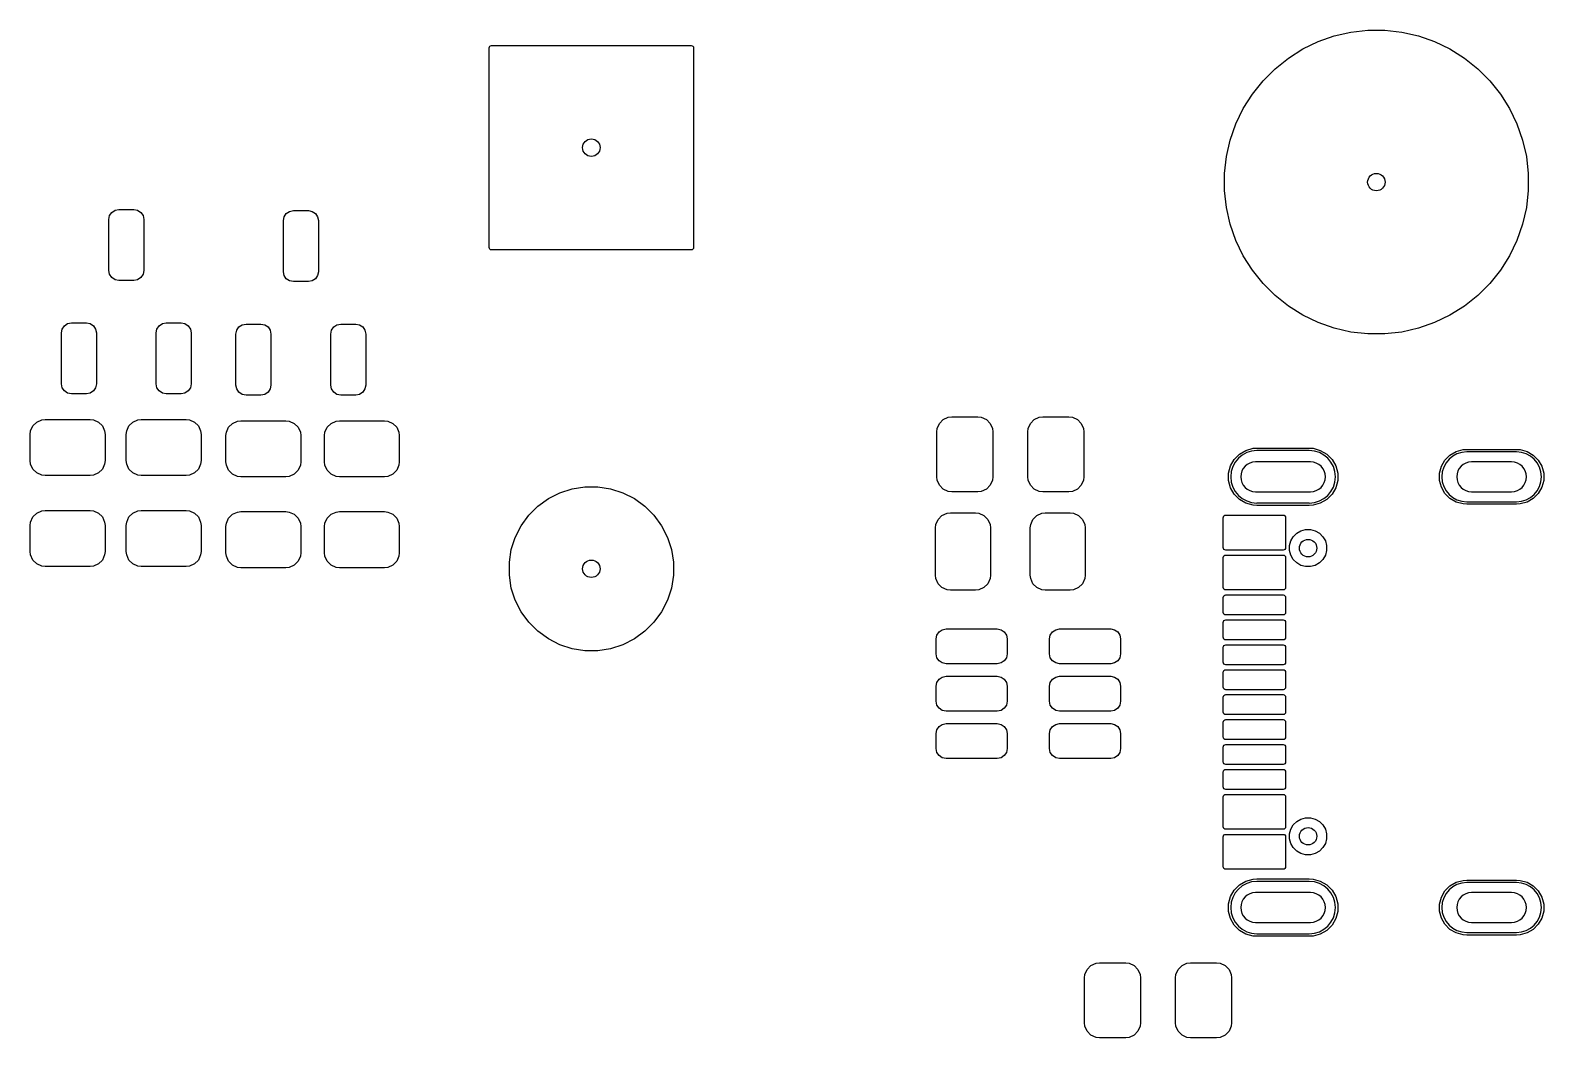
# Model space of a CAD drawing. Header units: inches. Extents: x 0.27 to 5.32, y 0.14 to 3.22.
# Drawn here: x 4.127 to 5.322, y 2.414 to 3.21 of the extents above; entities that cross this region are included whole.
import ezdxf

# ---------------------------------------------------------------- set-up
doc = ezdxf.new("R2010")
doc.units = ezdxf.units.IN
doc.header["$MEASUREMENT"] = 0
doc.layers.add('BLACK', color=250, linetype='CONTINUOUS')

msp = doc.modelspace()

# ---------------------------------------------------------------- linework, layer by layer
at = {"layer": 'BLACK', "linetype": 'CONTINUOUS'}
for p, q in [((5.144, 3.2009), (5.1568, 3.2054)), ((5.1568, 3.2054), (5.1699, 3.2084)), ((5.1699, 3.2084), (5.1833, 3.2099)), ((5.1833, 3.2099), (5.1967, 3.2099)), ((5.1967, 3.2099), (5.2101, 3.2084)), ((5.2101, 3.2084), (5.2232, 3.2054)), ((5.2232, 3.2054), (5.236, 3.2009)), ((4.4896, 3.1959), (4.4898, 3.1967)), ((4.4896, 3.0384), (4.4896, 3.1959)), ((4.4898, 3.1967), (4.4902, 3.1973)), ((4.4902, 3.1973), (4.4908, 3.1977)), ((4.4908, 3.1977), (4.4916, 3.1979)), ((4.4916, 3.1979), (4.6491, 3.1979)), ((4.6491, 3.1979), (4.6498, 3.1977)), ((4.6498, 3.1977), (4.6504, 3.1973)), ((4.6504, 3.1973), (4.6509, 3.1967)), ((4.6509, 3.1967), (4.651, 3.1959)), ((4.651, 3.1959), (4.651, 3.0384)), ((5.1205, 3.1879), (5.1319, 3.1951)), ((5.1319, 3.1951), (5.144, 3.2009)), ((5.236, 3.2009), (5.2481, 3.1951)), ((5.2481, 3.1951), (5.2595, 3.1879)), ((5.1005, 3.17), (5.11, 3.1795)), ((5.11, 3.1795), (5.1205, 3.1879)), ((5.2595, 3.1879), (5.27, 3.1795)), ((5.27, 3.1795), (5.2795, 3.17)), ((5.0921, 3.1595), (5.1005, 3.17)), ((5.2795, 3.17), (5.2879, 3.1595)), ((5.0849, 3.1481), (5.0921, 3.1595)), ((5.2879, 3.1595), (5.2951, 3.1481)), ((5.0791, 3.136), (5.0849, 3.1481)), ((5.2951, 3.1481), (5.3009, 3.136)), ((5.0746, 3.1232), (5.0791, 3.136)), ((5.3009, 3.136), (5.3054, 3.1232)), ((5.0716, 3.1101), (5.0746, 3.1232)), ((5.3054, 3.1232), (5.3084, 3.1101)), ((5.0701, 3.0967), (5.0716, 3.1101)), ((5.3084, 3.1101), (5.3099, 3.0967)), ((5.0701, 3.0833), (5.0701, 3.0967)), ((5.3099, 3.0967), (5.3099, 3.0833)), ((5.0716, 3.0699), (5.0701, 3.0833)), ((5.3099, 3.0833), (5.3084, 3.0699)), ((4.1894, 3.0606), (4.19, 3.0636)), ((4.1894, 3.0202), (4.1894, 3.0606)), ((4.19, 3.0636), (4.1917, 3.0661)), ((4.1917, 3.0661), (4.1943, 3.0678)), ((4.1943, 3.0678), (4.1973, 3.0684)), ((4.1973, 3.0684), (4.2091, 3.0684)), ((4.2091, 3.0684), (4.2121, 3.0678)), ((4.2121, 3.0678), (4.2147, 3.0661)), ((4.2147, 3.0661), (4.2164, 3.0636)), ((4.2164, 3.0636), (4.217, 3.0606)), ((4.217, 3.0606), (4.217, 3.0202)), ((4.3272, 3.0596), (4.3278, 3.0626)), ((4.3272, 3.0192), (4.3272, 3.0596)), ((4.3278, 3.0626), (4.3295, 3.0652)), ((4.3295, 3.0652), (4.3321, 3.0669)), ((4.3321, 3.0669), (4.3351, 3.0675)), ((4.3351, 3.0675), (4.3469, 3.0675)), ((4.3469, 3.0675), (4.3499, 3.0669)), ((4.3499, 3.0669), (4.3525, 3.0652)), ((4.3525, 3.0652), (4.3542, 3.0626)), ((4.3542, 3.0626), (4.3548, 3.0596)), ((4.3548, 3.0596), (4.3548, 3.0192)), ((5.0746, 3.0568), (5.0716, 3.0699)), ((5.3084, 3.0699), (5.3054, 3.0568)), ((5.0791, 3.044), (5.0746, 3.0568)), ((5.3054, 3.0568), (5.3009, 3.044)), ((4.4898, 3.0377), (4.4896, 3.0384)), ((4.4902, 3.037), (4.4898, 3.0377)), ((4.4908, 3.0366), (4.4902, 3.037)), ((4.4916, 3.0365), (4.4908, 3.0366)), ((4.6491, 3.0365), (4.4916, 3.0365)), ((4.6498, 3.0366), (4.6491, 3.0365)), ((4.6504, 3.037), (4.6498, 3.0366)), ((4.6509, 3.0377), (4.6504, 3.037)), ((4.651, 3.0384), (4.6509, 3.0377)), ((5.0849, 3.0319), (5.0791, 3.044)), ((5.3009, 3.044), (5.2951, 3.0319)), ((5.0921, 3.0205), (5.0849, 3.0319)), ((5.2951, 3.0319), (5.2879, 3.0205)), ((4.19, 3.0172), (4.1894, 3.0202)), ((4.1917, 3.0146), (4.19, 3.0172)), ((4.1943, 3.0129), (4.1917, 3.0146)), ((4.1973, 3.0123), (4.1943, 3.0129)), ((4.2091, 3.0123), (4.1973, 3.0123)), ((4.2121, 3.0129), (4.2091, 3.0123)), ((4.2147, 3.0146), (4.2121, 3.0129)), ((4.2164, 3.0172), (4.2147, 3.0146)), ((4.217, 3.0202), (4.2164, 3.0172)), ((4.3278, 3.0162), (4.3272, 3.0192)), ((4.3295, 3.0137), (4.3278, 3.0162)), ((4.3321, 3.012), (4.3295, 3.0137)), ((4.3351, 3.0114), (4.3321, 3.012)), ((4.3469, 3.0114), (4.3351, 3.0114)), ((4.3499, 3.012), (4.3469, 3.0114)), ((4.3525, 3.0137), (4.3499, 3.012)), ((4.3542, 3.0162), (4.3525, 3.0137)), ((4.3548, 3.0192), (4.3542, 3.0162)), ((5.1005, 3.01), (5.0921, 3.0205)), ((5.2879, 3.0205), (5.2795, 3.01)), ((5.11, 3.0005), (5.1005, 3.01)), ((5.1205, 2.9921), (5.11, 3.0005)), ((5.27, 3.0005), (5.2595, 2.9921)), ((5.2795, 3.01), (5.27, 3.0005)), ((5.1319, 2.9849), (5.1205, 2.9921)), ((5.2595, 2.9921), (5.2481, 2.9849)), ((4.1526, 2.974), (4.1543, 2.9766)), ((4.1543, 2.9766), (4.1569, 2.9783)), ((4.1569, 2.9783), (4.1599, 2.9789)), ((4.1599, 2.9789), (4.1717, 2.9789)), ((4.1717, 2.9789), (4.1747, 2.9783)), ((4.1747, 2.9783), (4.1773, 2.9766)), ((4.1773, 2.9766), (4.179, 2.974)), ((4.2274, 2.974), (4.2291, 2.9766)), ((4.2291, 2.9766), (4.2317, 2.9783)), ((4.2317, 2.9783), (4.2347, 2.9789)), ((4.2347, 2.9789), (4.2465, 2.9789)), ((4.2465, 2.9789), (4.2495, 2.9783)), ((4.2495, 2.9783), (4.2521, 2.9766)), ((4.2521, 2.9766), (4.2538, 2.974)), ((4.2904, 2.973), (4.2921, 2.9756)), ((4.2921, 2.9756), (4.2947, 2.9773)), ((4.2947, 2.9773), (4.2977, 2.9779)), ((4.2977, 2.9779), (4.3095, 2.9779)), ((4.3095, 2.9779), (4.3125, 2.9773)), ((4.3125, 2.9773), (4.3151, 2.9756)), ((4.3151, 2.9756), (4.3168, 2.973)), ((4.3652, 2.973), (4.3669, 2.9756)), ((4.3669, 2.9756), (4.3695, 2.9773)), ((4.3695, 2.9773), (4.3725, 2.9779)), ((4.3725, 2.9779), (4.3843, 2.9779)), ((4.3843, 2.9779), (4.3873, 2.9773)), ((4.3873, 2.9773), (4.3899, 2.9756)), ((4.3899, 2.9756), (4.3916, 2.973)), ((5.144, 2.9791), (5.1319, 2.9849)), ((5.1568, 2.9746), (5.144, 2.9791)), ((5.236, 2.9791), (5.2232, 2.9746)), ((5.2481, 2.9849), (5.236, 2.9791)), ((4.152, 2.971), (4.1526, 2.974)), ((4.152, 2.9306), (4.152, 2.971)), ((4.179, 2.974), (4.1796, 2.971)), ((4.1796, 2.971), (4.1796, 2.9306)), ((4.2268, 2.971), (4.2274, 2.974)), ((4.2268, 2.9306), (4.2268, 2.971)), ((4.2538, 2.974), (4.2544, 2.971)), ((4.2544, 2.971), (4.2544, 2.9306)), ((4.2898, 2.97), (4.2904, 2.973)), ((4.2898, 2.9297), (4.2898, 2.97)), ((4.3168, 2.973), (4.3174, 2.97)), ((4.3174, 2.97), (4.3174, 2.9297)), ((4.3646, 2.97), (4.3652, 2.973)), ((4.3646, 2.9297), (4.3646, 2.97)), ((4.3916, 2.973), (4.3922, 2.97)), ((4.3922, 2.97), (4.3922, 2.9297)), ((5.1699, 2.9716), (5.1568, 2.9746)), ((5.1833, 2.9701), (5.1699, 2.9716)), ((5.1967, 2.9701), (5.1833, 2.9701)), ((5.2101, 2.9716), (5.1967, 2.9701)), ((5.2232, 2.9746), (5.2101, 2.9716)), ((4.1526, 2.9276), (4.152, 2.9306)), ((4.1543, 2.9251), (4.1526, 2.9276)), ((4.179, 2.9276), (4.1773, 2.9251)), ((4.1796, 2.9306), (4.179, 2.9276)), ((4.2274, 2.9276), (4.2268, 2.9306)), ((4.2291, 2.9251), (4.2274, 2.9276)), ((4.2538, 2.9276), (4.2521, 2.9251)), ((4.2544, 2.9306), (4.2538, 2.9276)), ((4.2904, 2.9267), (4.2898, 2.9297)), ((4.3174, 2.9297), (4.3168, 2.9267)), ((4.3652, 2.9267), (4.3646, 2.9297)), ((4.3922, 2.9297), (4.3916, 2.9267)), ((4.1569, 2.9234), (4.1543, 2.9251)), ((4.1599, 2.9228), (4.1569, 2.9234)), ((4.1717, 2.9228), (4.1599, 2.9228)), ((4.1747, 2.9234), (4.1717, 2.9228)), ((4.1773, 2.9251), (4.1747, 2.9234)), ((4.2317, 2.9234), (4.2291, 2.9251)), ((4.2347, 2.9228), (4.2317, 2.9234)), ((4.2465, 2.9228), (4.2347, 2.9228)), ((4.2495, 2.9234), (4.2465, 2.9228)), ((4.2521, 2.9251), (4.2495, 2.9234)), ((4.2921, 2.9241), (4.2904, 2.9267)), ((4.2947, 2.9224), (4.2921, 2.9241)), ((4.2977, 2.9218), (4.2947, 2.9224)), ((4.3095, 2.9218), (4.2977, 2.9218)), ((4.3125, 2.9224), (4.3095, 2.9218)), ((4.3151, 2.9241), (4.3125, 2.9224)), ((4.3168, 2.9267), (4.3151, 2.9241)), ((4.3669, 2.9241), (4.3652, 2.9267)), ((4.3695, 2.9224), (4.3669, 2.9241)), ((4.3725, 2.9218), (4.3695, 2.9224)), ((4.3843, 2.9218), (4.3725, 2.9218)), ((4.3873, 2.9224), (4.3843, 2.9218)), ((4.3899, 2.9241), (4.3873, 2.9224)), ((4.3916, 2.9267), (4.3899, 2.9241)), ((4.8481, 2.9025), (4.8521, 2.9043)), ((4.8521, 2.9043), (4.8548, 2.9046)), ((4.8548, 2.9046), (4.8754, 2.9046)), ((4.8754, 2.9046), (4.8781, 2.9043)), ((4.8781, 2.9043), (4.8821, 2.9025)), ((4.9199, 2.9025), (4.9239, 2.9043)), ((4.9239, 2.9043), (4.9266, 2.9046)), ((4.9266, 2.9046), (4.9473, 2.9046)), ((4.9473, 2.9046), (4.95, 2.9043)), ((4.95, 2.9043), (4.954, 2.9025)), ((4.1274, 2.8908), (4.1277, 2.8935)), ((4.1277, 2.8935), (4.1295, 2.8975)), ((4.1295, 2.8975), (4.1325, 2.9005)), ((4.1325, 2.9005), (4.1365, 2.9023)), ((4.1365, 2.9023), (4.1392, 2.9026)), ((4.1392, 2.9026), (4.1746, 2.9026)), ((4.1746, 2.9026), (4.1773, 2.9023)), ((4.1773, 2.9023), (4.1813, 2.9005)), ((4.1813, 2.9005), (4.1844, 2.8975)), ((4.1844, 2.8975), (4.1861, 2.8935)), ((4.1861, 2.8935), (4.1865, 2.8908)), ((4.2032, 2.8908), (4.2035, 2.8935)), ((4.2035, 2.8935), (4.2053, 2.8975)), ((4.2053, 2.8975), (4.2083, 2.9005)), ((4.2083, 2.9005), (4.2123, 2.9023)), ((4.2123, 2.9023), (4.215, 2.9026)), ((4.215, 2.9026), (4.2504, 2.9026)), ((4.2504, 2.9026), (4.2531, 2.9023)), ((4.2531, 2.9023), (4.2571, 2.9005)), ((4.2571, 2.9005), (4.2602, 2.8975)), ((4.2602, 2.8975), (4.2619, 2.8935)), ((4.2619, 2.8935), (4.2622, 2.8908)), ((4.2819, 2.8898), (4.2822, 2.8925)), ((4.2822, 2.8925), (4.284, 2.8965)), ((4.284, 2.8965), (4.2871, 2.8995)), ((4.2871, 2.8995), (4.291, 2.9013)), ((4.291, 2.9013), (4.2937, 2.9016)), ((4.2937, 2.9016), (4.3292, 2.9016)), ((4.3292, 2.9016), (4.3319, 2.9013)), ((4.3319, 2.9013), (4.3358, 2.8995)), ((4.3358, 2.8995), (4.3389, 2.8965)), ((4.3389, 2.8965), (4.3407, 2.8925)), ((4.3407, 2.8925), (4.341, 2.8898)), ((4.3597, 2.8898), (4.36, 2.8925)), ((4.36, 2.8925), (4.3618, 2.8965)), ((4.3618, 2.8965), (4.3648, 2.8995)), ((4.3648, 2.8995), (4.3688, 2.9013)), ((4.3688, 2.9013), (4.3715, 2.9016)), ((4.3715, 2.9016), (4.4069, 2.9016)), ((4.4069, 2.9016), (4.4096, 2.9013)), ((4.4096, 2.9013), (4.4136, 2.8995)), ((4.4136, 2.8995), (4.4167, 2.8965)), ((4.4167, 2.8965), (4.4184, 2.8925)), ((4.4184, 2.8925), (4.4187, 2.8898)), ((4.843, 2.8928), (4.8433, 2.8955)), ((4.843, 2.8573), (4.843, 2.8928)), ((4.8433, 2.8955), (4.845, 2.8994)), ((4.845, 2.8994), (4.8481, 2.9025)), ((4.8821, 2.9025), (4.8852, 2.8994)), ((4.8852, 2.8994), (4.8869, 2.8955)), ((4.8869, 2.8955), (4.8872, 2.8928)), ((4.8872, 2.8928), (4.8872, 2.8573)), ((4.9148, 2.8928), (4.9151, 2.8955)), ((4.9148, 2.8573), (4.9148, 2.8928)), ((4.9151, 2.8955), (4.9169, 2.8994)), ((4.9169, 2.8994), (4.9199, 2.9025)), ((4.954, 2.9025), (4.957, 2.8994)), ((4.957, 2.8994), (4.9588, 2.8955)), ((4.9588, 2.8955), (4.9591, 2.8928)), ((4.9591, 2.8928), (4.9591, 2.8573)), ((4.1274, 2.8701), (4.1274, 2.8908)), ((4.1865, 2.8908), (4.1865, 2.8701)), ((4.2032, 2.8701), (4.2032, 2.8908)), ((4.2622, 2.8908), (4.2622, 2.8701)), ((4.2819, 2.8691), (4.2819, 2.8898)), ((4.341, 2.8898), (4.341, 2.8691)), ((4.3597, 2.8691), (4.3597, 2.8898)), ((4.4187, 2.8898), (4.4187, 2.8691)), ((5.087, 2.8782), (5.0928, 2.8798)), ((5.0928, 2.8798), (5.0957, 2.88)), ((5.0957, 2.88), (5.137, 2.88)), ((5.137, 2.88), (5.14, 2.8798)), ((5.14, 2.8798), (5.1457, 2.8782)), ((4.1277, 2.8674), (4.1274, 2.8701)), ((4.1295, 2.8634), (4.1277, 2.8674)), ((4.1861, 2.8674), (4.1844, 2.8634)), ((4.1865, 2.8701), (4.1861, 2.8674)), ((4.2035, 2.8674), (4.2032, 2.8701)), ((4.2053, 2.8634), (4.2035, 2.8674)), ((4.2619, 2.8674), (4.2602, 2.8634)), ((4.2622, 2.8701), (4.2619, 2.8674)), ((4.2822, 2.8664), (4.2819, 2.8691)), ((4.341, 2.8691), (4.3407, 2.8664)), ((4.36, 2.8664), (4.3597, 2.8691)), ((4.4187, 2.8691), (4.4184, 2.8664)), ((5.0748, 2.866), (5.0777, 2.8711)), ((5.0777, 2.8711), (5.0819, 2.8753)), ((5.0819, 2.8753), (5.087, 2.8782)), ((5.137, 2.878), (5.0957, 2.878)), ((5.1457, 2.8782), (5.1508, 2.8753)), ((5.1508, 2.8753), (5.155, 2.8711)), ((5.155, 2.8711), (5.158, 2.866)), ((5.2413, 2.8656), (5.2441, 2.8705)), ((5.2441, 2.8705), (5.2481, 2.8745)), ((5.2481, 2.8745), (5.253, 2.8773)), ((5.253, 2.8773), (5.2584, 2.8788)), ((5.2584, 2.8788), (5.2613, 2.879)), ((5.2613, 2.879), (5.3006, 2.879)), ((5.3006, 2.877), (5.2613, 2.877)), ((5.3006, 2.879), (5.3035, 2.8788)), ((5.3035, 2.8788), (5.3089, 2.8773)), ((5.3089, 2.8773), (5.3138, 2.8745)), ((5.3138, 2.8745), (5.3178, 2.8705)), ((5.3178, 2.8705), (5.3206, 2.8656)), ((4.1325, 2.8604), (4.1295, 2.8634)), ((4.1365, 2.8586), (4.1325, 2.8604)), ((4.1392, 2.8583), (4.1365, 2.8586)), ((4.1746, 2.8583), (4.1392, 2.8583)), ((4.1773, 2.8586), (4.1746, 2.8583)), ((4.1813, 2.8604), (4.1773, 2.8586)), ((4.1844, 2.8634), (4.1813, 2.8604)), ((4.2083, 2.8604), (4.2053, 2.8634)), ((4.2123, 2.8586), (4.2083, 2.8604)), ((4.215, 2.8583), (4.2123, 2.8586)), ((4.2504, 2.8583), (4.215, 2.8583)), ((4.2531, 2.8586), (4.2504, 2.8583)), ((4.2571, 2.8604), (4.2531, 2.8586)), ((4.2602, 2.8634), (4.2571, 2.8604)), ((4.284, 2.8625), (4.2822, 2.8664)), ((4.2871, 2.8594), (4.284, 2.8625)), ((4.291, 2.8576), (4.2871, 2.8594)), ((4.2937, 2.8573), (4.291, 2.8576)), ((4.3292, 2.8573), (4.2937, 2.8573)), ((4.3319, 2.8576), (4.3292, 2.8573)), ((4.3358, 2.8594), (4.3319, 2.8576)), ((4.3389, 2.8625), (4.3358, 2.8594)), ((4.3407, 2.8664), (4.3389, 2.8625)), ((4.3618, 2.8625), (4.36, 2.8664)), ((4.3648, 2.8594), (4.3618, 2.8625)), ((4.3688, 2.8576), (4.3648, 2.8594)), ((4.3715, 2.8573), (4.3688, 2.8576)), ((4.4069, 2.8573), (4.3715, 2.8573)), ((4.4096, 2.8576), (4.4069, 2.8573)), ((4.4136, 2.8594), (4.4096, 2.8576)), ((4.4167, 2.8625), (4.4136, 2.8594)), ((4.4184, 2.8664), (4.4167, 2.8625)), ((4.8433, 2.8546), (4.843, 2.8573)), ((4.8872, 2.8573), (4.8869, 2.8546)), ((4.9151, 2.8546), (4.9148, 2.8573)), ((4.9591, 2.8573), (4.9588, 2.8546)), ((5.0733, 2.8603), (5.0748, 2.866)), ((5.0733, 2.8544), (5.0733, 2.8603)), ((5.158, 2.866), (5.1595, 2.8603)), ((5.1595, 2.8603), (5.1595, 2.8544)), ((5.2398, 2.8601), (5.2413, 2.8656)), ((5.2398, 2.8545), (5.2398, 2.8601)), ((5.3206, 2.8656), (5.3221, 2.8601)), ((5.3221, 2.8601), (5.3221, 2.8545)), ((4.5364, 2.8401), (4.5455, 2.8447)), ((4.5455, 2.8447), (4.5552, 2.8479)), ((4.5552, 2.8479), (4.5652, 2.8494)), ((4.5652, 2.8494), (4.5754, 2.8494)), ((4.5754, 2.8494), (4.5855, 2.8479)), ((4.5855, 2.8479), (4.5952, 2.8447)), ((4.5952, 2.8447), (4.6043, 2.8401)), ((4.845, 2.8506), (4.8433, 2.8546)), ((4.8481, 2.8476), (4.845, 2.8506)), ((4.8521, 2.8458), (4.8481, 2.8476)), ((4.8548, 2.8455), (4.8521, 2.8458)), ((4.8754, 2.8455), (4.8548, 2.8455)), ((4.8781, 2.8458), (4.8754, 2.8455)), ((4.8821, 2.8476), (4.8781, 2.8458)), ((4.8852, 2.8506), (4.8821, 2.8476)), ((4.8869, 2.8546), (4.8852, 2.8506)), ((4.9169, 2.8506), (4.9151, 2.8546)), ((4.9199, 2.8476), (4.9169, 2.8506)), ((4.9239, 2.8458), (4.9199, 2.8476)), ((4.9266, 2.8455), (4.9239, 2.8458)), ((4.9473, 2.8455), (4.9266, 2.8455)), ((4.95, 2.8458), (4.9473, 2.8455)), ((4.954, 2.8476), (4.95, 2.8458)), ((4.957, 2.8506), (4.954, 2.8476)), ((4.9588, 2.8546), (4.957, 2.8506)), ((5.0748, 2.8487), (5.0733, 2.8544)), ((5.0777, 2.8435), (5.0748, 2.8487)), ((5.0819, 2.8394), (5.0777, 2.8435)), ((5.155, 2.8435), (5.1508, 2.8394)), ((5.158, 2.8487), (5.155, 2.8435)), ((5.1595, 2.8544), (5.158, 2.8487)), ((5.2413, 2.849), (5.2398, 2.8545)), ((5.2441, 2.8441), (5.2413, 2.849)), ((5.2481, 2.8401), (5.2441, 2.8441)), ((5.3178, 2.8441), (5.3138, 2.8401)), ((5.3206, 2.849), (5.3178, 2.8441)), ((5.3221, 2.8545), (5.3206, 2.849)), ((4.5209, 2.8269), (4.5281, 2.8341)), ((4.5281, 2.8341), (4.5364, 2.8401)), ((4.6043, 2.8401), (4.6125, 2.8341)), ((4.6125, 2.8341), (4.6197, 2.8269)), ((5.087, 2.8364), (5.0819, 2.8394)), ((5.0928, 2.8349), (5.087, 2.8364)), ((5.0957, 2.8347), (5.0928, 2.8349)), ((5.0957, 2.8367), (5.137, 2.8367)), ((5.137, 2.8347), (5.0957, 2.8347)), ((5.14, 2.8349), (5.137, 2.8347)), ((5.1457, 2.8364), (5.14, 2.8349)), ((5.1508, 2.8394), (5.1457, 2.8364)), ((5.253, 2.8373), (5.2481, 2.8401)), ((5.2584, 2.8359), (5.253, 2.8373)), ((5.2613, 2.8357), (5.2584, 2.8359)), ((5.2613, 2.8376), (5.3006, 2.8376)), ((5.3006, 2.8357), (5.2613, 2.8357)), ((5.3035, 2.8359), (5.3006, 2.8357)), ((5.3089, 2.8373), (5.3035, 2.8359)), ((5.3138, 2.8401), (5.3089, 2.8373)), ((4.1274, 2.8189), (4.1277, 2.8216)), ((4.1277, 2.8216), (4.1295, 2.8256)), ((4.1295, 2.8256), (4.1325, 2.8287)), ((4.1325, 2.8287), (4.1365, 2.8304)), ((4.1365, 2.8304), (4.1392, 2.8307)), ((4.1392, 2.8307), (4.1746, 2.8307)), ((4.1746, 2.8307), (4.1773, 2.8304)), ((4.1773, 2.8304), (4.1813, 2.8287)), ((4.1813, 2.8287), (4.1844, 2.8256)), ((4.1844, 2.8256), (4.1861, 2.8216)), ((4.1861, 2.8216), (4.1865, 2.8189)), ((4.2032, 2.8189), (4.2035, 2.8216)), ((4.2035, 2.8216), (4.2053, 2.8256)), ((4.2053, 2.8256), (4.2083, 2.8287)), ((4.2083, 2.8287), (4.2123, 2.8304)), ((4.2123, 2.8304), (4.215, 2.8307)), ((4.215, 2.8307), (4.2504, 2.8307)), ((4.2504, 2.8307), (4.2531, 2.8304)), ((4.2531, 2.8304), (4.2571, 2.8287)), ((4.2571, 2.8287), (4.2602, 2.8256)), ((4.2602, 2.8256), (4.2619, 2.8216)), ((4.2619, 2.8216), (4.2622, 2.8189)), ((4.2819, 2.818), (4.2822, 2.8207)), ((4.2822, 2.8207), (4.284, 2.8246)), ((4.284, 2.8246), (4.2871, 2.8277)), ((4.2871, 2.8277), (4.291, 2.8295)), ((4.291, 2.8295), (4.2937, 2.8298)), ((4.2937, 2.8298), (4.3292, 2.8298)), ((4.3292, 2.8298), (4.3319, 2.8295)), ((4.3319, 2.8295), (4.3358, 2.8277)), ((4.3358, 2.8277), (4.3389, 2.8246)), ((4.3389, 2.8246), (4.3407, 2.8207)), ((4.3407, 2.8207), (4.341, 2.818)), ((4.3597, 2.818), (4.36, 2.8207)), ((4.36, 2.8207), (4.3618, 2.8246)), ((4.3618, 2.8246), (4.3648, 2.8277)), ((4.3648, 2.8277), (4.3688, 2.8295)), ((4.3688, 2.8295), (4.3715, 2.8298)), ((4.3715, 2.8298), (4.4069, 2.8298)), ((4.4069, 2.8298), (4.4096, 2.8295)), ((4.4096, 2.8295), (4.4136, 2.8277)), ((4.4136, 2.8277), (4.4167, 2.8246)), ((4.4167, 2.8246), (4.4184, 2.8207)), ((4.4184, 2.8207), (4.4187, 2.818)), ((4.5149, 2.8186), (4.5209, 2.8269)), ((4.6197, 2.8269), (4.6257, 2.8186)), ((4.842, 2.817), (4.8423, 2.8197)), ((4.8423, 2.8197), (4.844, 2.8236)), ((4.844, 2.8236), (4.8471, 2.8267)), ((4.8471, 2.8267), (4.8511, 2.8285)), ((4.8511, 2.8285), (4.8538, 2.8288)), ((4.8538, 2.8288), (4.8735, 2.8288)), ((4.8735, 2.8288), (4.8762, 2.8285)), ((4.8762, 2.8285), (4.8801, 2.8267)), ((4.8801, 2.8267), (4.8832, 2.8236)), ((4.8832, 2.8236), (4.885, 2.8197)), ((4.885, 2.8197), (4.8853, 2.817)), ((4.9168, 2.817), (4.9171, 2.8197)), ((4.9171, 2.8197), (4.9188, 2.8236)), ((4.9188, 2.8236), (4.9219, 2.8267)), ((4.9219, 2.8267), (4.9259, 2.8285)), ((4.9259, 2.8285), (4.9286, 2.8288)), ((4.9286, 2.8288), (4.9483, 2.8288)), ((4.9483, 2.8288), (4.951, 2.8285)), ((4.951, 2.8285), (4.9549, 2.8267)), ((4.9549, 2.8267), (4.958, 2.8236)), ((4.958, 2.8236), (4.9598, 2.8197)), ((4.9598, 2.8197), (4.9601, 2.817)), ((5.0691, 2.825), (5.0693, 2.8258)), ((5.0691, 2.8014), (5.0691, 2.825)), ((5.0693, 2.8258), (5.0697, 2.8264)), ((5.0697, 2.8264), (5.0703, 2.8269)), ((5.0703, 2.8269), (5.0711, 2.827)), ((5.0711, 2.827), (5.1164, 2.827)), ((5.1164, 2.827), (5.1171, 2.8269)), ((5.1171, 2.8269), (5.1178, 2.8264)), ((5.1178, 2.8264), (5.1182, 2.8258)), ((5.1182, 2.8258), (5.1183, 2.825)), ((5.1183, 2.825), (5.1183, 2.8014)), ((4.1274, 2.7983), (4.1274, 2.8189)), ((4.1865, 2.8189), (4.1865, 2.7983)), ((4.2032, 2.7983), (4.2032, 2.8189)), ((4.2622, 2.8189), (4.2622, 2.7983)), ((4.2819, 2.7973), (4.2819, 2.818)), ((4.341, 2.818), (4.341, 2.7973)), ((4.3597, 2.7973), (4.3597, 2.818)), ((4.4187, 2.818), (4.4187, 2.7973)), ((4.5071, 2.7998), (4.5103, 2.8095)), ((4.5103, 2.8095), (4.5149, 2.8186)), ((4.6257, 2.8186), (4.6303, 2.8095)), ((4.6303, 2.8095), (4.6335, 2.7998)), ((4.842, 2.7796), (4.842, 2.817)), ((4.8853, 2.817), (4.8853, 2.7796)), ((4.9168, 2.7796), (4.9168, 2.817)), ((4.9601, 2.817), (4.9601, 2.7796)), ((5.1224, 2.8067), (5.1244, 2.81)), ((5.1244, 2.81), (5.1271, 2.8127)), ((5.1271, 2.8127), (5.1304, 2.8147)), ((5.1304, 2.8147), (5.1341, 2.8157)), ((5.1341, 2.8157), (5.138, 2.8157)), ((5.138, 2.8157), (5.1417, 2.8147)), ((5.1417, 2.8147), (5.1451, 2.8127)), ((5.1451, 2.8127), (5.1478, 2.81)), ((5.1478, 2.81), (5.1497, 2.8067)), ((4.1277, 2.7956), (4.1274, 2.7983)), ((4.1865, 2.7983), (4.1861, 2.7956)), ((4.2035, 2.7956), (4.2032, 2.7983)), ((4.2622, 2.7983), (4.2619, 2.7956)), ((4.2822, 2.7946), (4.2819, 2.7973)), ((4.341, 2.7973), (4.3407, 2.7946)), ((4.36, 2.7946), (4.3597, 2.7973)), ((4.4187, 2.7973), (4.4184, 2.7946)), ((4.5056, 2.7898), (4.5071, 2.7998)), ((4.6335, 2.7998), (4.6351, 2.7898)), ((5.0693, 2.8007), (5.0691, 2.8014)), ((5.0697, 2.8), (5.0693, 2.8007)), ((5.0703, 2.7996), (5.0697, 2.8)), ((5.0711, 2.7994), (5.0703, 2.7996)), ((5.1164, 2.7994), (5.0711, 2.7994)), ((5.1171, 2.7996), (5.1164, 2.7994)), ((5.1178, 2.8), (5.1171, 2.7996)), ((5.1182, 2.8007), (5.1178, 2.8)), ((5.1183, 2.8014), (5.1182, 2.8007)), ((5.1214, 2.803), (5.1224, 2.8067)), ((5.1214, 2.7991), (5.1214, 2.803)), ((5.1224, 2.7954), (5.1214, 2.7991)), ((5.1497, 2.8067), (5.1507, 2.803)), ((5.1507, 2.7991), (5.1497, 2.7954)), ((5.1507, 2.803), (5.1507, 2.7991)), ((4.1295, 2.7916), (4.1277, 2.7956)), ((4.1325, 2.7885), (4.1295, 2.7916)), ((4.1365, 2.7868), (4.1325, 2.7885)), ((4.1392, 2.7865), (4.1365, 2.7868)), ((4.1746, 2.7865), (4.1392, 2.7865)), ((4.1773, 2.7868), (4.1746, 2.7865)), ((4.1813, 2.7885), (4.1773, 2.7868)), ((4.1844, 2.7916), (4.1813, 2.7885)), ((4.1861, 2.7956), (4.1844, 2.7916)), ((4.2053, 2.7916), (4.2035, 2.7956)), ((4.2083, 2.7885), (4.2053, 2.7916)), ((4.2123, 2.7868), (4.2083, 2.7885)), ((4.215, 2.7865), (4.2123, 2.7868)), ((4.2504, 2.7865), (4.215, 2.7865)), ((4.2531, 2.7868), (4.2504, 2.7865)), ((4.2571, 2.7885), (4.2531, 2.7868)), ((4.2602, 2.7916), (4.2571, 2.7885)), ((4.2619, 2.7956), (4.2602, 2.7916)), ((4.284, 2.7906), (4.2822, 2.7946)), ((4.2871, 2.7875), (4.284, 2.7906)), ((4.291, 2.7858), (4.2871, 2.7875)), ((4.2937, 2.7855), (4.291, 2.7858)), ((4.3292, 2.7855), (4.2937, 2.7855)), ((4.3319, 2.7858), (4.3292, 2.7855)), ((4.3358, 2.7875), (4.3319, 2.7858)), ((4.3389, 2.7906), (4.3358, 2.7875)), ((4.3407, 2.7946), (4.3389, 2.7906)), ((4.3618, 2.7906), (4.36, 2.7946)), ((4.3648, 2.7875), (4.3618, 2.7906)), ((4.3688, 2.7858), (4.3648, 2.7875)), ((4.3715, 2.7855), (4.3688, 2.7858)), ((4.4069, 2.7855), (4.3715, 2.7855)), ((4.4096, 2.7858), (4.4069, 2.7855)), ((4.4136, 2.7875), (4.4096, 2.7858)), ((4.4167, 2.7906), (4.4136, 2.7875)), ((4.4184, 2.7946), (4.4167, 2.7906)), ((4.5056, 2.7796), (4.5056, 2.7898)), ((4.6351, 2.7898), (4.6351, 2.7796)), ((5.0691, 2.7935), (5.0693, 2.7943)), ((5.0691, 2.7699), (5.0691, 2.7935)), ((5.0693, 2.7943), (5.0697, 2.7949)), ((5.0697, 2.7949), (5.0703, 2.7954)), ((5.0703, 2.7954), (5.0711, 2.7955)), ((5.0711, 2.7955), (5.1164, 2.7955)), ((5.1164, 2.7955), (5.1171, 2.7954)), ((5.1171, 2.7954), (5.1178, 2.7949)), ((5.1178, 2.7949), (5.1182, 2.7943)), ((5.1182, 2.7943), (5.1183, 2.7935)), ((5.1183, 2.7935), (5.1183, 2.7699)), ((5.1244, 2.792), (5.1224, 2.7954)), ((5.1271, 2.7893), (5.1244, 2.792)), ((5.1304, 2.7874), (5.1271, 2.7893)), ((5.1341, 2.7864), (5.1304, 2.7874)), ((5.138, 2.7864), (5.1341, 2.7864)), ((5.1417, 2.7874), (5.138, 2.7864)), ((5.1451, 2.7893), (5.1417, 2.7874)), ((5.1478, 2.792), (5.1451, 2.7893)), ((5.1497, 2.7954), (5.1478, 2.792)), ((4.5071, 2.7695), (4.5056, 2.7796)), ((4.6351, 2.7796), (4.6335, 2.7695)), ((4.8423, 2.7769), (4.842, 2.7796)), ((4.844, 2.7729), (4.8423, 2.7769)), ((4.8471, 2.7698), (4.844, 2.7729)), ((4.8832, 2.7729), (4.8801, 2.7698)), ((4.885, 2.7769), (4.8832, 2.7729)), ((4.8853, 2.7796), (4.885, 2.7769)), ((4.9171, 2.7769), (4.9168, 2.7796)), ((4.9188, 2.7729), (4.9171, 2.7769)), ((4.9219, 2.7698), (4.9188, 2.7729)), ((4.958, 2.7729), (4.9549, 2.7698)), ((4.9598, 2.7769), (4.958, 2.7729)), ((4.9601, 2.7796), (4.9598, 2.7769)), ((4.5103, 2.7598), (4.5071, 2.7695)), ((4.5149, 2.7507), (4.5103, 2.7598)), ((4.6303, 2.7598), (4.6257, 2.7507)), ((4.6335, 2.7695), (4.6303, 2.7598)), ((4.8511, 2.7681), (4.8471, 2.7698)), ((4.8538, 2.7678), (4.8511, 2.7681)), ((4.8735, 2.7678), (4.8538, 2.7678)), ((4.8762, 2.7681), (4.8735, 2.7678)), ((4.8801, 2.7698), (4.8762, 2.7681)), ((4.9259, 2.7681), (4.9219, 2.7698)), ((4.9286, 2.7678), (4.9259, 2.7681)), ((4.9483, 2.7678), (4.9286, 2.7678)), ((4.951, 2.7681), (4.9483, 2.7678)), ((4.9549, 2.7698), (4.951, 2.7681)), ((5.0693, 2.7692), (5.0691, 2.7699)), ((5.0691, 2.762), (5.0693, 2.7628)), ((5.0691, 2.7502), (5.0691, 2.762)), ((5.0697, 2.7685), (5.0693, 2.7692)), ((5.0693, 2.7628), (5.0697, 2.7634)), ((5.0703, 2.7681), (5.0697, 2.7685)), ((5.0697, 2.7634), (5.0703, 2.7639)), ((5.0711, 2.768), (5.0703, 2.7681)), ((5.0703, 2.7639), (5.0711, 2.764)), ((5.1164, 2.768), (5.0711, 2.768)), ((5.0711, 2.764), (5.1164, 2.764)), ((5.1171, 2.7681), (5.1164, 2.768)), ((5.1164, 2.764), (5.1171, 2.7639)), ((5.1178, 2.7685), (5.1171, 2.7681)), ((5.1171, 2.7639), (5.1178, 2.7634)), ((5.1182, 2.7692), (5.1178, 2.7685)), ((5.1178, 2.7634), (5.1182, 2.7628)), ((5.1183, 2.7699), (5.1182, 2.7692)), ((5.1182, 2.7628), (5.1183, 2.762)), ((5.1183, 2.762), (5.1183, 2.7502)), ((4.5209, 2.7425), (4.5149, 2.7507)), ((4.6257, 2.7507), (4.6197, 2.7425)), ((5.0693, 2.7495), (5.0691, 2.7502)), ((5.0697, 2.7488), (5.0693, 2.7495)), ((5.0703, 2.7484), (5.0697, 2.7488)), ((5.0711, 2.7483), (5.0703, 2.7484)), ((5.1164, 2.7483), (5.0711, 2.7483)), ((5.1171, 2.7484), (5.1164, 2.7483)), ((5.1178, 2.7488), (5.1171, 2.7484)), ((5.1182, 2.7495), (5.1178, 2.7488)), ((5.1183, 2.7502), (5.1182, 2.7495)), ((4.5281, 2.7353), (4.5209, 2.7425)), ((4.6197, 2.7425), (4.6125, 2.7353)), ((4.8448, 2.7349), (4.8473, 2.7366)), ((4.8473, 2.7366), (4.8503, 2.7372)), ((4.8503, 2.7372), (4.8907, 2.7372)), ((4.8907, 2.7372), (4.8937, 2.7366)), ((4.8937, 2.7366), (4.8963, 2.7349)), ((4.9343, 2.7349), (4.9369, 2.7366)), ((4.9369, 2.7366), (4.9399, 2.7372)), ((4.9399, 2.7372), (4.9803, 2.7372)), ((4.9803, 2.7372), (4.9833, 2.7366)), ((4.9833, 2.7366), (4.9858, 2.7349)), ((5.0691, 2.7424), (5.0693, 2.7431)), ((5.0691, 2.7306), (5.0691, 2.7424)), ((5.0693, 2.7431), (5.0697, 2.7438)), ((5.0697, 2.7438), (5.0703, 2.7442)), ((5.0703, 2.7442), (5.0711, 2.7443)), ((5.0711, 2.7443), (5.1164, 2.7443)), ((5.1164, 2.7443), (5.1171, 2.7442)), ((5.1171, 2.7442), (5.1178, 2.7438)), ((5.1178, 2.7438), (5.1182, 2.7431)), ((5.1182, 2.7431), (5.1183, 2.7424)), ((5.1183, 2.7424), (5.1183, 2.7306)), ((4.5364, 2.7293), (4.5281, 2.7353)), ((4.5455, 2.7247), (4.5364, 2.7293)), ((4.5552, 2.7215), (4.5455, 2.7247)), ((4.5952, 2.7247), (4.5855, 2.7215)), ((4.6043, 2.7293), (4.5952, 2.7247)), ((4.6125, 2.7353), (4.6043, 2.7293)), ((4.8425, 2.7294), (4.8431, 2.7324)), ((4.8425, 2.7176), (4.8425, 2.7294)), ((4.8431, 2.7324), (4.8448, 2.7349)), ((4.8963, 2.7349), (4.898, 2.7324)), ((4.898, 2.7324), (4.8986, 2.7294)), ((4.8986, 2.7294), (4.8986, 2.7176)), ((4.932, 2.7294), (4.9326, 2.7324)), ((4.932, 2.7176), (4.932, 2.7294)), ((4.9326, 2.7324), (4.9343, 2.7349)), ((4.9858, 2.7349), (4.9875, 2.7324)), ((4.9875, 2.7324), (4.9881, 2.7294)), ((4.9881, 2.7294), (4.9881, 2.7176)), ((5.0693, 2.7298), (5.0691, 2.7306)), ((5.0697, 2.7292), (5.0693, 2.7298)), ((5.0693, 2.7234), (5.0697, 2.7241)), ((5.0703, 2.7287), (5.0697, 2.7292)), ((5.0697, 2.7241), (5.0703, 2.7245)), ((5.0711, 2.7286), (5.0703, 2.7287)), ((5.0703, 2.7245), (5.0711, 2.7246)), ((5.1164, 2.7286), (5.0711, 2.7286)), ((5.0711, 2.7246), (5.1164, 2.7246)), ((5.1171, 2.7287), (5.1164, 2.7286)), ((5.1164, 2.7246), (5.1171, 2.7245)), ((5.1178, 2.7292), (5.1171, 2.7287)), ((5.1171, 2.7245), (5.1178, 2.7241)), ((5.1182, 2.7298), (5.1178, 2.7292)), ((5.1178, 2.7241), (5.1182, 2.7234)), ((5.1183, 2.7306), (5.1182, 2.7298)), ((4.5652, 2.7199), (4.5552, 2.7215)), ((4.5754, 2.7199), (4.5652, 2.7199)), ((4.5855, 2.7215), (4.5754, 2.7199)), ((4.8431, 2.7145), (4.8425, 2.7176)), ((4.8448, 2.712), (4.8431, 2.7145)), ((4.8473, 2.7103), (4.8448, 2.712)), ((4.8963, 2.712), (4.8937, 2.7103)), ((4.898, 2.7145), (4.8963, 2.712)), ((4.8986, 2.7176), (4.898, 2.7145)), ((4.9326, 2.7145), (4.932, 2.7176)), ((4.9343, 2.712), (4.9326, 2.7145)), ((4.9369, 2.7103), (4.9343, 2.712)), ((4.9858, 2.712), (4.9833, 2.7103)), ((4.9875, 2.7145), (4.9858, 2.712)), ((4.9881, 2.7176), (4.9875, 2.7145)), ((5.0691, 2.7227), (5.0693, 2.7234)), ((5.0691, 2.7109), (5.0691, 2.7227)), ((5.1182, 2.7234), (5.1183, 2.7227)), ((5.1183, 2.7227), (5.1183, 2.7109)), ((4.8503, 2.7097), (4.8473, 2.7103)), ((4.8907, 2.7097), (4.8503, 2.7097)), ((4.8937, 2.7103), (4.8907, 2.7097)), ((4.9399, 2.7097), (4.9369, 2.7103)), ((4.9803, 2.7097), (4.9399, 2.7097)), ((4.9833, 2.7103), (4.9803, 2.7097)), ((5.0693, 2.7101), (5.0691, 2.7109)), ((5.0691, 2.703), (5.0693, 2.7037)), ((5.0691, 2.6912), (5.0691, 2.703)), ((5.0697, 2.7095), (5.0693, 2.7101)), ((5.0693, 2.7037), (5.0697, 2.7044)), ((5.0703, 2.709), (5.0697, 2.7095)), ((5.0697, 2.7044), (5.0703, 2.7048)), ((5.0711, 2.7089), (5.0703, 2.709)), ((5.0703, 2.7048), (5.0711, 2.705)), ((5.1164, 2.7089), (5.0711, 2.7089)), ((5.0711, 2.705), (5.1164, 2.705)), ((5.1171, 2.709), (5.1164, 2.7089)), ((5.1164, 2.705), (5.1171, 2.7048)), ((5.1178, 2.7095), (5.1171, 2.709)), ((5.1171, 2.7048), (5.1178, 2.7044)), ((5.1182, 2.7101), (5.1178, 2.7095)), ((5.1178, 2.7044), (5.1182, 2.7037)), ((5.1183, 2.7109), (5.1182, 2.7101)), ((5.1182, 2.7037), (5.1183, 2.703)), ((5.1183, 2.703), (5.1183, 2.6912)), ((4.8425, 2.692), (4.8431, 2.695)), ((4.8425, 2.6802), (4.8425, 2.692)), ((4.8431, 2.695), (4.8448, 2.6975)), ((4.8448, 2.6975), (4.8473, 2.6992)), ((4.8473, 2.6992), (4.8503, 2.6998)), ((4.8503, 2.6998), (4.8907, 2.6998)), ((4.8907, 2.6998), (4.8937, 2.6992)), ((4.8937, 2.6992), (4.8963, 2.6975)), ((4.8963, 2.6975), (4.898, 2.695)), ((4.898, 2.695), (4.8986, 2.692)), ((4.8986, 2.692), (4.8986, 2.6802)), ((4.932, 2.692), (4.9326, 2.695)), ((4.932, 2.6802), (4.932, 2.692)), ((4.9326, 2.695), (4.9343, 2.6975)), ((4.9343, 2.6975), (4.9369, 2.6992)), ((4.9369, 2.6992), (4.9399, 2.6998)), ((4.9399, 2.6998), (4.9803, 2.6998)), ((4.9803, 2.6998), (4.9833, 2.6992)), ((4.9833, 2.6992), (4.9858, 2.6975)), ((4.9858, 2.6975), (4.9875, 2.695)), ((4.9875, 2.695), (4.9881, 2.692)), ((4.9881, 2.692), (4.9881, 2.6802)), ((5.0693, 2.6904), (5.0691, 2.6912)), ((5.0697, 2.6898), (5.0693, 2.6904)), ((5.0703, 2.6894), (5.0697, 2.6898)), ((5.0711, 2.6892), (5.0703, 2.6894)), ((5.1164, 2.6892), (5.0711, 2.6892)), ((5.1171, 2.6894), (5.1164, 2.6892)), ((5.1178, 2.6898), (5.1171, 2.6894)), ((5.1182, 2.6904), (5.1178, 2.6898)), ((5.1183, 2.6912), (5.1182, 2.6904)), ((4.8431, 2.6771), (4.8425, 2.6802)), ((4.8448, 2.6746), (4.8431, 2.6771)), ((4.898, 2.6771), (4.8963, 2.6746)), ((4.8986, 2.6802), (4.898, 2.6771)), ((4.9326, 2.6771), (4.932, 2.6802)), ((4.9343, 2.6746), (4.9326, 2.6771)), ((4.9875, 2.6771), (4.9858, 2.6746)), ((4.9881, 2.6802), (4.9875, 2.6771)), ((5.0691, 2.6833), (5.0693, 2.6841)), ((5.0691, 2.6715), (5.0691, 2.6833)), ((5.0693, 2.6841), (5.0697, 2.6847)), ((5.0697, 2.6847), (5.0703, 2.6851)), ((5.0703, 2.6851), (5.0711, 2.6853)), ((5.0711, 2.6853), (5.1164, 2.6853)), ((5.1164, 2.6853), (5.1171, 2.6851)), ((5.1171, 2.6851), (5.1178, 2.6847)), ((5.1178, 2.6847), (5.1182, 2.6841)), ((5.1182, 2.6841), (5.1183, 2.6833)), ((5.1183, 2.6833), (5.1183, 2.6715)), ((4.8473, 2.6729), (4.8448, 2.6746)), ((4.8503, 2.6723), (4.8473, 2.6729)), ((4.8907, 2.6723), (4.8503, 2.6723)), ((4.8937, 2.6729), (4.8907, 2.6723)), ((4.8963, 2.6746), (4.8937, 2.6729)), ((4.9369, 2.6729), (4.9343, 2.6746)), ((4.9399, 2.6723), (4.9369, 2.6729)), ((4.9803, 2.6723), (4.9399, 2.6723)), ((4.9833, 2.6729), (4.9803, 2.6723)), ((4.9858, 2.6746), (4.9833, 2.6729)), ((5.0693, 2.6707), (5.0691, 2.6715)), ((5.0691, 2.6636), (5.0693, 2.6644)), ((5.0697, 2.6701), (5.0693, 2.6707)), ((5.0693, 2.6644), (5.0697, 2.665)), ((5.0703, 2.6697), (5.0697, 2.6701)), ((5.0697, 2.665), (5.0703, 2.6654)), ((5.0711, 2.6695), (5.0703, 2.6697)), ((5.0703, 2.6654), (5.0711, 2.6656)), ((5.1164, 2.6695), (5.0711, 2.6695)), ((5.0711, 2.6656), (5.1164, 2.6656)), ((5.1171, 2.6697), (5.1164, 2.6695)), ((5.1164, 2.6656), (5.1171, 2.6654)), ((5.1178, 2.6701), (5.1171, 2.6697)), ((5.1171, 2.6654), (5.1178, 2.665)), ((5.1182, 2.6707), (5.1178, 2.6701)), ((5.1178, 2.665), (5.1182, 2.6644)), ((5.1183, 2.6715), (5.1182, 2.6707)), ((5.1182, 2.6644), (5.1183, 2.6636)), ((4.8425, 2.6546), (4.8431, 2.6576)), ((4.8425, 2.6428), (4.8425, 2.6546)), ((4.8431, 2.6576), (4.8448, 2.6601)), ((4.8448, 2.6601), (4.8473, 2.6618)), ((4.8473, 2.6618), (4.8503, 2.6624)), ((4.8503, 2.6624), (4.8907, 2.6624)), ((4.8907, 2.6624), (4.8937, 2.6618)), ((4.8937, 2.6618), (4.8963, 2.6601)), ((4.8963, 2.6601), (4.898, 2.6576)), ((4.898, 2.6576), (4.8986, 2.6546)), ((4.8986, 2.6546), (4.8986, 2.6428)), ((4.932, 2.6546), (4.9326, 2.6576)), ((4.932, 2.6428), (4.932, 2.6546)), ((4.9326, 2.6576), (4.9343, 2.6601)), ((4.9343, 2.6601), (4.9369, 2.6618)), ((4.9369, 2.6618), (4.9399, 2.6624)), ((4.9399, 2.6624), (4.9803, 2.6624)), ((4.9803, 2.6624), (4.9833, 2.6618)), ((4.9833, 2.6618), (4.9858, 2.6601)), ((4.9858, 2.6601), (4.9875, 2.6576)), ((4.9875, 2.6576), (4.9881, 2.6546)), ((4.9881, 2.6546), (4.9881, 2.6428)), ((5.0691, 2.6518), (5.0691, 2.6636)), ((5.1183, 2.6636), (5.1183, 2.6518)), ((4.8431, 2.6397), (4.8425, 2.6428)), ((4.8986, 2.6428), (4.898, 2.6397)), ((4.9326, 2.6397), (4.932, 2.6428)), ((4.9881, 2.6428), (4.9875, 2.6397)), ((5.0693, 2.6511), (5.0691, 2.6518)), ((5.0691, 2.6439), (5.0693, 2.6447)), ((5.0691, 2.6321), (5.0691, 2.6439)), ((5.0697, 2.6504), (5.0693, 2.6511)), ((5.0693, 2.6447), (5.0697, 2.6453)), ((5.0703, 2.65), (5.0697, 2.6504)), ((5.0697, 2.6453), (5.0703, 2.6458)), ((5.0711, 2.6498), (5.0703, 2.65)), ((5.0703, 2.6458), (5.0711, 2.6459)), ((5.1164, 2.6498), (5.0711, 2.6498)), ((5.0711, 2.6459), (5.1164, 2.6459)), ((5.1171, 2.65), (5.1164, 2.6498)), ((5.1164, 2.6459), (5.1171, 2.6458)), ((5.1178, 2.6504), (5.1171, 2.65)), ((5.1171, 2.6458), (5.1178, 2.6453)), ((5.1182, 2.6511), (5.1178, 2.6504)), ((5.1178, 2.6453), (5.1182, 2.6447)), ((5.1183, 2.6518), (5.1182, 2.6511)), ((5.1182, 2.6447), (5.1183, 2.6439)), ((5.1183, 2.6439), (5.1183, 2.6321)), ((4.8448, 2.6372), (4.8431, 2.6397)), ((4.8473, 2.6355), (4.8448, 2.6372)), ((4.8503, 2.6349), (4.8473, 2.6355)), ((4.8907, 2.6349), (4.8503, 2.6349)), ((4.8937, 2.6355), (4.8907, 2.6349)), ((4.8963, 2.6372), (4.8937, 2.6355)), ((4.898, 2.6397), (4.8963, 2.6372)), ((4.9343, 2.6372), (4.9326, 2.6397)), ((4.9369, 2.6355), (4.9343, 2.6372)), ((4.9399, 2.6349), (4.9369, 2.6355)), ((4.9803, 2.6349), (4.9399, 2.6349)), ((4.9833, 2.6355), (4.9803, 2.6349)), ((4.9858, 2.6372), (4.9833, 2.6355)), ((4.9875, 2.6397), (4.9858, 2.6372)), ((5.0693, 2.6314), (5.0691, 2.6321)), ((5.0697, 2.6307), (5.0693, 2.6314)), ((5.0703, 2.6303), (5.0697, 2.6307)), ((5.0711, 2.6302), (5.0703, 2.6303)), ((5.1164, 2.6302), (5.0711, 2.6302)), ((5.1171, 2.6303), (5.1164, 2.6302)), ((5.1178, 2.6307), (5.1171, 2.6303)), ((5.1182, 2.6314), (5.1178, 2.6307)), ((5.1183, 2.6321), (5.1182, 2.6314)), ((5.0691, 2.6243), (5.0693, 2.625)), ((5.0691, 2.6124), (5.0691, 2.6243)), ((5.0693, 2.625), (5.0697, 2.6256)), ((5.0697, 2.6256), (5.0703, 2.6261)), ((5.0703, 2.6261), (5.0711, 2.6262)), ((5.0711, 2.6262), (5.1164, 2.6262)), ((5.1164, 2.6262), (5.1171, 2.6261)), ((5.1171, 2.6261), (5.1178, 2.6256)), ((5.1178, 2.6256), (5.1182, 2.625)), ((5.1182, 2.625), (5.1183, 2.6243)), ((5.1183, 2.6243), (5.1183, 2.6124)), ((5.0693, 2.6117), (5.0691, 2.6124)), ((5.0691, 2.6046), (5.0693, 2.6053)), ((5.0691, 2.5809), (5.0691, 2.6046)), ((5.0697, 2.611), (5.0693, 2.6117)), ((5.0693, 2.6053), (5.0697, 2.606)), ((5.0703, 2.6106), (5.0697, 2.611)), ((5.0697, 2.606), (5.0703, 2.6064)), ((5.0711, 2.6105), (5.0703, 2.6106)), ((5.0703, 2.6064), (5.0711, 2.6065)), ((5.1164, 2.6105), (5.0711, 2.6105)), ((5.0711, 2.6065), (5.1164, 2.6065)), ((5.1171, 2.6106), (5.1164, 2.6105)), ((5.1164, 2.6065), (5.1171, 2.6064)), ((5.1178, 2.611), (5.1171, 2.6106)), ((5.1171, 2.6064), (5.1178, 2.606)), ((5.1182, 2.6117), (5.1178, 2.611)), ((5.1178, 2.606), (5.1182, 2.6053)), ((5.1183, 2.6124), (5.1182, 2.6117)), ((5.1182, 2.6053), (5.1183, 2.6046)), ((5.1183, 2.6046), (5.1183, 2.5809)), ((5.0693, 2.5802), (5.0691, 2.5809)), ((5.1183, 2.5809), (5.1182, 2.5802)), ((5.1224, 2.5791), (5.1244, 2.5825)), ((5.1244, 2.5825), (5.1271, 2.5852)), ((5.1271, 2.5852), (5.1304, 2.5871)), ((5.1304, 2.5871), (5.1341, 2.5881)), ((5.1341, 2.5881), (5.138, 2.5881)), ((5.138, 2.5881), (5.1417, 2.5871)), ((5.1417, 2.5871), (5.1451, 2.5852)), ((5.1451, 2.5852), (5.1478, 2.5825)), ((5.1478, 2.5825), (5.1497, 2.5791)), ((5.0691, 2.5731), (5.0693, 2.5738)), ((5.0691, 2.5494), (5.0691, 2.5731)), ((5.0697, 2.5796), (5.0693, 2.5802)), ((5.0693, 2.5738), (5.0697, 2.5745)), ((5.0703, 2.5791), (5.0697, 2.5796)), ((5.0697, 2.5745), (5.0703, 2.5749)), ((5.0711, 2.579), (5.0703, 2.5791)), ((5.0703, 2.5749), (5.0711, 2.575)), ((5.1164, 2.579), (5.0711, 2.579)), ((5.0711, 2.575), (5.1164, 2.575)), ((5.1171, 2.5791), (5.1164, 2.579)), ((5.1164, 2.575), (5.1171, 2.5749)), ((5.1178, 2.5796), (5.1171, 2.5791)), ((5.1171, 2.5749), (5.1178, 2.5745)), ((5.1182, 2.5802), (5.1178, 2.5796)), ((5.1178, 2.5745), (5.1182, 2.5738)), ((5.1182, 2.5738), (5.1183, 2.5731)), ((5.1183, 2.5731), (5.1183, 2.5494)), ((5.1214, 2.5754), (5.1224, 2.5791)), ((5.1214, 2.5715), (5.1214, 2.5754)), ((5.1224, 2.5678), (5.1214, 2.5715)), ((5.1497, 2.5791), (5.1507, 2.5754)), ((5.1507, 2.5715), (5.1497, 2.5678)), ((5.1507, 2.5754), (5.1507, 2.5715)), ((5.1244, 2.5645), (5.1224, 2.5678)), ((5.1271, 2.5618), (5.1244, 2.5645)), ((5.1304, 2.5598), (5.1271, 2.5618)), ((5.1341, 2.5588), (5.1304, 2.5598)), ((5.138, 2.5588), (5.1341, 2.5588)), ((5.1417, 2.5598), (5.138, 2.5588)), ((5.1451, 2.5618), (5.1417, 2.5598)), ((5.1478, 2.5645), (5.1451, 2.5618)), ((5.1497, 2.5678), (5.1478, 2.5645)), ((5.0693, 2.5487), (5.0691, 2.5494)), ((5.0697, 2.5481), (5.0693, 2.5487)), ((5.0703, 2.5476), (5.0697, 2.5481)), ((5.0711, 2.5475), (5.0703, 2.5476)), ((5.1164, 2.5475), (5.0711, 2.5475)), ((5.1171, 2.5476), (5.1164, 2.5475)), ((5.1178, 2.5481), (5.1171, 2.5476)), ((5.1182, 2.5487), (5.1178, 2.5481)), ((5.1183, 2.5494), (5.1182, 2.5487)), ((5.0777, 2.5309), (5.0819, 2.5351)), ((5.0819, 2.5351), (5.087, 2.5381)), ((5.087, 2.5381), (5.0928, 2.5396)), ((5.0928, 2.5396), (5.0957, 2.5398)), ((5.0957, 2.5398), (5.137, 2.5398)), ((5.137, 2.5378), (5.0957, 2.5378)), ((5.137, 2.5398), (5.14, 2.5396)), ((5.14, 2.5396), (5.1457, 2.5381)), ((5.1457, 2.5381), (5.1508, 2.5351)), ((5.1508, 2.5351), (5.155, 2.5309)), ((5.2441, 2.5303), (5.2481, 2.5343)), ((5.2481, 2.5343), (5.253, 2.5372)), ((5.253, 2.5372), (5.2584, 2.5386)), ((5.2584, 2.5386), (5.2613, 2.5388)), ((5.2613, 2.5388), (5.3006, 2.5388)), ((5.3006, 2.5369), (5.2613, 2.5369)), ((5.3006, 2.5388), (5.3035, 2.5386)), ((5.3035, 2.5386), (5.3089, 2.5372)), ((5.3089, 2.5372), (5.3138, 2.5343)), ((5.3138, 2.5343), (5.3178, 2.5303)), ((5.0733, 2.5201), (5.0748, 2.5258)), ((5.0748, 2.5258), (5.0777, 2.5309)), ((5.155, 2.5309), (5.158, 2.5258)), ((5.158, 2.5258), (5.1595, 2.5201)), ((5.2398, 2.52), (5.2413, 2.5255)), ((5.2413, 2.5255), (5.2441, 2.5303)), ((5.3178, 2.5303), (5.3206, 2.5255)), ((5.3206, 2.5255), (5.3221, 2.52)), ((5.0733, 2.5142), (5.0733, 2.5201)), ((5.0748, 2.5085), (5.0733, 2.5142)), ((5.1595, 2.5142), (5.158, 2.5085)), ((5.1595, 2.5201), (5.1595, 2.5142)), ((5.2398, 2.5143), (5.2398, 2.52)), ((5.2413, 2.5089), (5.2398, 2.5143)), ((5.2441, 2.504), (5.2413, 2.5089)), ((5.3206, 2.5089), (5.3178, 2.504)), ((5.3221, 2.5143), (5.3206, 2.5089)), ((5.3221, 2.52), (5.3221, 2.5143)), ((5.0777, 2.5034), (5.0748, 2.5085)), ((5.0819, 2.4992), (5.0777, 2.5034)), ((5.087, 2.4963), (5.0819, 2.4992)), ((5.1508, 2.4992), (5.1457, 2.4963)), ((5.155, 2.5034), (5.1508, 2.4992)), ((5.158, 2.5085), (5.155, 2.5034)), ((5.2481, 2.5), (5.2441, 2.504)), ((5.253, 2.4972), (5.2481, 2.5)), ((5.2584, 2.4957), (5.253, 2.4972)), ((5.2613, 2.4975), (5.3006, 2.4975)), ((5.3089, 2.4972), (5.3035, 2.4957)), ((5.3138, 2.5), (5.3089, 2.4972)), ((5.3178, 2.504), (5.3138, 2.5)), ((5.0928, 2.4947), (5.087, 2.4963)), ((5.0957, 2.4945), (5.0928, 2.4947)), ((5.0957, 2.4965), (5.137, 2.4965)), ((5.137, 2.4945), (5.0957, 2.4945)), ((5.14, 2.4947), (5.137, 2.4945)), ((5.1457, 2.4963), (5.14, 2.4947)), ((5.2613, 2.4955), (5.2584, 2.4957)), ((5.3006, 2.4955), (5.2613, 2.4955)), ((5.3035, 2.4957), (5.3006, 2.4955)), ((4.9647, 2.4714), (4.9687, 2.4732)), ((4.9687, 2.4732), (4.9714, 2.4735)), ((4.9714, 2.4735), (4.9921, 2.4735)), ((4.9921, 2.4735), (4.9948, 2.4732)), ((4.9948, 2.4732), (4.9987, 2.4714)), ((5.0366, 2.4714), (5.0405, 2.4732)), ((5.0405, 2.4732), (5.0432, 2.4735)), ((5.0432, 2.4735), (5.0639, 2.4735)), ((5.0639, 2.4735), (5.0666, 2.4732)), ((5.0666, 2.4732), (5.0706, 2.4714)), ((4.9596, 2.4617), (4.9599, 2.4644)), ((4.9596, 2.4262), (4.9596, 2.4617)), ((4.9599, 2.4644), (4.9617, 2.4683)), ((4.9617, 2.4683), (4.9647, 2.4714)), ((4.9987, 2.4714), (5.0018, 2.4683)), ((5.0018, 2.4683), (5.0036, 2.4644)), ((5.0036, 2.4644), (5.0039, 2.4617)), ((5.0039, 2.4617), (5.0039, 2.4262)), ((5.0314, 2.4617), (5.0318, 2.4644)), ((5.0314, 2.4262), (5.0314, 2.4617)), ((5.0318, 2.4644), (5.0335, 2.4683)), ((5.0335, 2.4683), (5.0366, 2.4714)), ((5.0706, 2.4714), (5.0737, 2.4683)), ((5.0737, 2.4683), (5.0754, 2.4644)), ((5.0754, 2.4644), (5.0757, 2.4617)), ((5.0757, 2.4617), (5.0757, 2.4262)), ((4.9599, 2.4235), (4.9596, 2.4262)), ((5.0039, 2.4262), (5.0036, 2.4235)), ((5.0318, 2.4235), (5.0314, 2.4262)), ((5.0757, 2.4262), (5.0754, 2.4235)), ((4.9617, 2.4195), (4.9599, 2.4235)), ((4.9647, 2.4165), (4.9617, 2.4195)), ((4.9687, 2.4147), (4.9647, 2.4165)), ((4.9714, 2.4144), (4.9687, 2.4147)), ((4.9921, 2.4144), (4.9714, 2.4144)), ((4.9948, 2.4147), (4.9921, 2.4144)), ((4.9987, 2.4165), (4.9948, 2.4147)), ((5.0018, 2.4195), (4.9987, 2.4165)), ((5.0036, 2.4235), (5.0018, 2.4195)), ((5.0335, 2.4195), (5.0318, 2.4235)), ((5.0366, 2.4165), (5.0335, 2.4195)), ((5.0405, 2.4147), (5.0366, 2.4165)), ((5.0432, 2.4144), (5.0405, 2.4147)), ((5.0639, 2.4144), (5.0432, 2.4144)), ((5.0666, 2.4147), (5.0639, 2.4144)), ((5.0706, 2.4165), (5.0666, 2.4147)), ((5.0737, 2.4195), (5.0706, 2.4165)), ((5.0754, 2.4235), (5.0737, 2.4195))]:
    msp.add_line(p, q, dxfattribs=at)
at = {"layer": 'BLACK'}
for centre in [(4.5703, 3.1172), (5.19, 3.09), (5.1361, 2.801), (5.1361, 2.801), (4.5703, 2.7847), (4.5703, 2.7847), (5.1361, 2.5735), (5.1361, 2.5735)]:
    msp.add_circle(centre, 0.00689, dxfattribs=at)
for centre, radius, start, end in [((5.0957, 2.8573), 0.0207, 90, 270), ((5.137, 2.8573), 0.0207, 270, 450), ((5.2613, 2.8573), 0.0197, 90, 270), ((5.3006, 2.8573), 0.0197, 270, 450), ((5.0957, 2.5172), 0.0207, 90, 270), ((5.137, 2.5172), 0.0207, 270, 450), ((5.2613, 2.5172), 0.0197, 90, 270), ((5.3006, 2.5172), 0.0197, 270, 450)]:
    msp.add_arc(centre, radius, start, end, dxfattribs=at)
at = {"layer": 'WHITE', "linetype": 'CONTINUOUS'}
for p, q in [((5.138, 2.8691), (5.0947, 2.8691)), ((5.2967, 2.8691), (5.2652, 2.8691)), ((5.0947, 2.8455), (5.138, 2.8455)), ((5.2652, 2.8455), (5.2967, 2.8455)), ((5.138, 2.529), (5.0947, 2.529)), ((5.2967, 2.529), (5.2652, 2.529)), ((5.0947, 2.5054), (5.138, 2.5054)), ((5.2652, 2.5054), (5.2967, 2.5054))]:
    msp.add_line(p, q, dxfattribs=at)
at = {"layer": 'WHITE'}
for centre in [(4.5703, 3.1172), (5.19, 3.09)]:
    msp.add_circle(centre, 0.00689, dxfattribs=at)
for centre, start, end in [((5.0947, 2.8573), 90, 270), ((5.138, 2.8573), 270, 450), ((5.2652, 2.8573), 90, 270), ((5.2967, 2.8573), 270, 450), ((5.0947, 2.5172), 90, 270), ((5.138, 2.5172), 270, 450), ((5.2652, 2.5172), 90, 270), ((5.2967, 2.5172), 270, 450)]:
    msp.add_arc(centre, 0.0118, start, end, dxfattribs=at)

doc.saveas('drawing.dxf')
